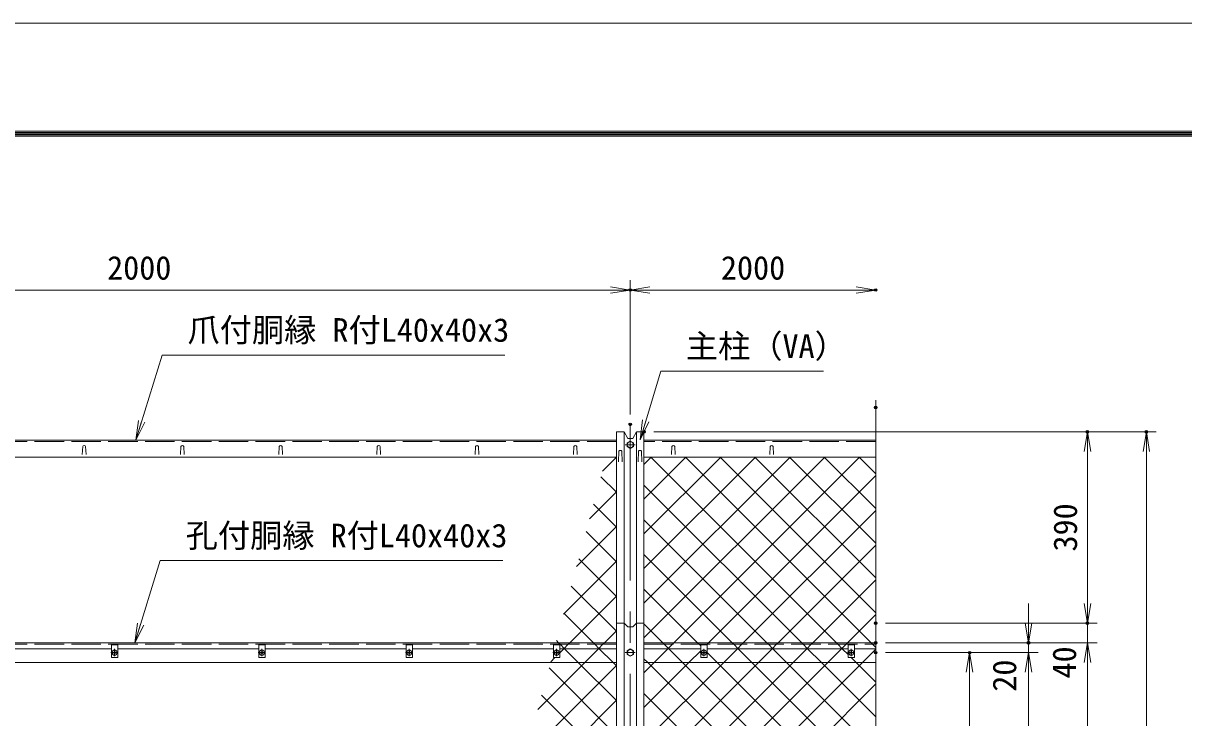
# Model space of a CAD drawing. Units: millimetres, scale not verified. Extents: x -4200 to 4200, y -2970 to 2970.
# Drawn here: x -2756 to -393, y 1555 to 2970 of the extents above; entities that cross this region are included whole.
import ezdxf
from ezdxf.enums import TextEntityAlignment as Align

# ---------------------------------------------------------------- set-up
doc = ezdxf.new("R2010")
doc.units = ezdxf.units.MM
doc.header["$LTSCALE"] = 10
doc.header["$PDMODE"] = 32
doc.header["$PDSIZE"] = 5
doc.linetypes.add('DASHED', pattern=[7.5, 6, -1.5])
doc.linetypes.add('USER1', pattern=[50.8, 31.75, -6.35, 6.35, -6.35])
for name, color, linetype, lineweight in [('0-0_D-STR1', 1, 'Continuous', 18), ('0-1_D-BMK', 2, 'USER1', 13), ('0-2_D-STR-DIM', 7, 'Continuous', 13), ('0-3_D-STR3', 3, 'Continuous', 13), ('0-7_0', 7, 'Continuous', 18), ('0-A_D-STR2', 7, 'Continuous', 13), ('0-B_D-STR-TXT', 7, 'Continuous', 13), ('0-C_D-TTL', 7, 'Continuous', 18)]:
    doc.layers.add(name, color=color, linetype=linetype, lineweight=lineweight)
doc.layers.add('0-8_Defpoints', color=7, linetype='Continuous')
doc.styles.add('ＭＳ ゴシック', font='')
doc.styles.get('ＭＳ ゴシック').set_extended_font_data('MS Gothic')

# ---------------------------------------------------------------- blocks, each defined once
blk = doc.blocks.new('_Open')
at = {"layer": '0-7_0'}
blk.add_line((-10, 1.667), (0, 0), dxfattribs=at)
blk.add_lwpolyline([(-10, -1.667), (0, 0), (-10, 0)], dxfattribs=at)

msp = doc.modelspace()

# ---------------------------------------------------------------- linework, layer by layer
at = {"layer": '0-0_D-STR1'}
for p, q in [((-1547.9, -411.84), (-1547.9, 2137.87)), ((-1532.4, -411.84), (-1532.4, 2137.87)), ((-1507.4, -411.84), (-1507.4, 2137.87)), ((-1491.9, -411.84), (-1491.9, 2137.87)), ((-1547.9, 2120.99), (-3494.9, 2120.99)), ((-2634.9, 2107.86), (-2635.65, 2091.72)), ((-2628.9, 2107.86), (-2628.15, 2091.72)), ((-2434.9, 2107.86), (-2435.65, 2091.72)), ((-2428.9, 2107.86), (-2428.15, 2091.72)), ((-2234.9, 2107.86), (-2235.65, 2091.72)), ((-2228.9, 2107.86), (-2228.15, 2091.72)), ((-2034.9, 2107.86), (-2035.65, 2091.72)), ((-2028.9, 2107.86), (-2028.15, 2091.72)), ((-1834.9, 2107.86), (-1835.65, 2091.72)), ((-1828.9, 2107.86), (-1828.15, 2091.72)), ((-1634.9, 2107.86), (-1635.65, 2091.72)), ((-1628.9, 2107.86), (-1628.15, 2091.72)), ((-1019.9, 2120.99), (-1491.9, 2120.99)), ((-1434.9, 2107.86), (-1435.65, 2091.72)), ((-1428.9, 2107.86), (-1428.15, 2091.72)), ((-1234.9, 2107.86), (-1235.65, 2091.72)), ((-1228.9, 2107.86), (-1228.15, 2091.72)), ((-1547.9, 2086.34), (-3494.9, 2086.34)), ((-1542.9, 2098.15), (-1543.65, 2076.65)), ((-1536.9, 2098.15), (-1536.15, 2076.65)), ((-1502.9, 2098.15), (-1503.65, 2076.65)), ((-1496.9, 2098.15), (-1496.15, 2076.65)), ((-1019.9, 2086.34), (-1491.9, 2086.34)), ((-1547.9, 1708.16), (-3494.9, 1708.16)), ((-1491.9, 1708.16), (-1019.9, 1708.16)), ((-3494.9, 1668.16), (-1547.9, 1668.16)), ((-1019.9, 1668.16), (-1491.9, 1668.16))]:
    msp.add_line(p, q, dxfattribs=at)
at = {"layer": '0-0_D-STR1', "linetype": 'DASHED'}
for p, q in [((-1547.9, 2118.39), (-3494.9, 2118.39)), ((-1019.9, 2118.39), (-1491.9, 2118.39)), ((-1547.9, 1705.16), (-3494.9, 1705.16)), ((-1491.9, 1705.16), (-1019.9, 1705.16))]:
    msp.add_line(p, q, dxfattribs=at)
at = {"layer": '0-0_D-STR1'}
for points in [[(-1547.9, 2137.87), (-1532.4, 2137.87), (-1524.9, 2124.37), (-1514.9, 2124.37), (-1507.4, 2137.87), (-1491.9, 2137.87)], [(-1547.9, 1748.16), (-1532.4, 1748.16), (-1524.9, 1740.93), (-1514.9, 1740.93), (-1507.4, 1748.16), (-1491.9, 1748.16)]]:
    msp.add_lwpolyline(points, dxfattribs=at)
for centre in [(-2631.9, 2106.61), (-2431.9, 2106.61), (-2231.9, 2106.61), (-2031.9, 2106.61), (-1831.9, 2106.61), (-1631.9, 2106.61), (-1431.9, 2106.61), (-1231.9, 2106.61), (-1539.9, 2096.9), (-1499.9, 2096.9)]:
    msp.add_arc(centre, 3.25, 22.61986, 157.38014, dxfattribs=at)
at = {"layer": '0-1_D-BMK'}
for p, q in [((-1519.9, 2152.87), (-1519.9, -426.84)), ((-1509.9, 2111.38), (-1529.9, 2111.38)), ((-2577.34, 1688.16), (-2562.46, 1688.16)), ((-2569.9, 1695.6), (-2569.9, 1680.72)), ((-2277.34, 1688.16), (-2262.46, 1688.16)), ((-2269.9, 1695.6), (-2269.9, 1680.72)), ((-1977.34, 1688.16), (-1962.46, 1688.16)), ((-1969.9, 1695.6), (-1969.9, 1680.72)), ((-1677.34, 1688.16), (-1662.46, 1688.16)), ((-1669.9, 1695.6), (-1669.9, 1680.72)), ((-1509.9, 1688.16), (-1529.9, 1688.16)), ((-1377.34, 1688.16), (-1362.46, 1688.16)), ((-1369.9, 1695.6), (-1369.9, 1680.72)), ((-1077.34, 1688.16), (-1062.46, 1688.16)), ((-1069.9, 1695.6), (-1069.9, 1680.72))]:
    msp.add_line(p, q, dxfattribs=at)
at = {"layer": '0-2_D-STR-DIM'}
for p, q in [((-1519.9, 2172.87), (-1519.9, 2446.66)), ((-1519.9, 2172.87), (-1519.9, 2446.66)), ((-3519.9, 2426.66), (-1519.9, 2426.66)), ((-1519.9, 2426.66), (-1019.9, 2426.66)), ((-1019.9, 2202.61), (-1019.9, 878.81)), ((-1471.9, 2137.87), (-448.85, 2137.87)), ((-1471.9, 2137.87), (-568.85, 2137.87)), ((-588.85, 1748.16), (-588.85, 2137.87)), ((-468.85, -111.84), (-468.85, 2137.87)), ((-588.85, 1788.16), (-588.85, 1828.16)), ((-708.85, 1748.16), (-708.85, 1788.16)), ((-999.9, 1748.16), (-568.85, 1748.16)), ((-999.9, 1748.16), (-568.85, 1748.16)), ((-588.85, 1708.16), (-588.85, 1748.16)), ((-999.9, 1708.16), (-568.85, 1708.16)), ((-999.9, 1708.16), (-568.85, 1708.16)), ((-999.9, 1708.16), (-688.85, 1708.16)), ((-708.85, 1688.16), (-708.85, 1708.16)), ((-588.85, 1708.16), (-588.85, -111.84)), ((-999.9, 1688.16), (-808.85, 1688.16)), ((-999.9, 1688.16), (-688.85, 1688.16)), ((-999.9, 1688.16), (-688.85, 1688.16)), ((-828.85, 1098.16), (-828.85, 1688.16)), ((-708.85, 1688.16), (-708.85, -81.84)), ((-588.85, 1668.16), (-588.85, 1628.16)), ((-708.85, 1648.16), (-708.85, 1608.16))]:
    msp.add_line(p, q, dxfattribs=at)
at = {"layer": '0-3_D-STR3'}
for p, q in [((-1519.9, 2118.89), (-1526.4, 2115.13)), ((-1526.4, 2115.13), (-1526.4, 2107.63)), ((-1526.4, 2107.63), (-1519.9, 2103.88)), ((-1513.4, 2115.13), (-1519.9, 2118.89)), ((-1519.9, 2103.88), (-1513.4, 2107.63)), ((-1513.4, 2107.63), (-1513.4, 2115.13)), ((-2576.4, 1696.16), (-2863.4, 1696.16)), ((-2571.73, 1688.55), (-2573.25, 1688.53)), ((-2573.25, 1688.53), (-2573.25, 1687.8)), ((-2573.25, 1688.53), (-2573.25, 1687.8)), ((-2571.73, 1687.77), (-2573.25, 1687.8)), ((-2570.8, 1689.03), (-2571.73, 1688.55)), ((-2570.8, 1687.3), (-2571.73, 1687.77)), ((-2570.78, 1689.04), (-2570.29, 1689.97)), ((-2570.78, 1687.28), (-2570.29, 1686.36)), ((-2570.26, 1691.51), (-2570.29, 1689.97)), ((-2570.29, 1691.51), (-2569.53, 1691.51)), ((-2570.26, 1684.81), (-2570.29, 1686.36)), ((-2570.26, 1684.81), (-2569.53, 1684.81)), ((-2569.53, 1691.51), (-2569.5, 1689.97)), ((-2569.53, 1684.81), (-2569.5, 1686.36)), ((-2569.01, 1689.04), (-2569.5, 1689.97)), ((-2569.01, 1687.28), (-2569.5, 1686.36)), ((-2569, 1689.03), (-2568.07, 1688.55)), ((-2569, 1687.3), (-2568.07, 1687.77)), ((-2568.07, 1687.77), (-2566.55, 1687.8)), ((-2276.4, 1696.16), (-2563.4, 1696.16)), ((-2271.73, 1688.55), (-2273.25, 1688.53)), ((-2273.25, 1688.53), (-2273.25, 1687.8)), ((-2273.25, 1688.53), (-2273.25, 1687.8)), ((-2271.73, 1687.77), (-2273.25, 1687.8)), ((-2270.8, 1689.03), (-2271.73, 1688.55)), ((-2270.8, 1687.3), (-2271.73, 1687.77)), ((-2270.78, 1689.04), (-2270.29, 1689.97)), ((-2270.78, 1687.28), (-2270.29, 1686.36)), ((-2270.26, 1691.51), (-2270.29, 1689.97)), ((-2270.29, 1691.51), (-2269.53, 1691.51)), ((-2270.26, 1684.81), (-2270.29, 1686.36)), ((-2270.26, 1684.81), (-2269.53, 1684.81)), ((-2269.53, 1691.51), (-2269.5, 1689.97)), ((-2269.53, 1684.81), (-2269.5, 1686.36)), ((-2269.01, 1689.04), (-2269.5, 1689.97)), ((-2269.01, 1687.28), (-2269.5, 1686.36)), ((-2269, 1689.03), (-2268.07, 1688.55)), ((-2269, 1687.3), (-2268.07, 1687.77)), ((-2268.07, 1687.77), (-2266.55, 1687.8)), ((-1976.4, 1696.16), (-2263.4, 1696.16)), ((-1971.73, 1688.55), (-1973.25, 1688.53)), ((-1973.25, 1688.53), (-1973.25, 1687.8)), ((-1973.25, 1688.53), (-1973.25, 1687.8)), ((-1971.73, 1687.77), (-1973.25, 1687.8)), ((-1970.8, 1689.03), (-1971.73, 1688.55)), ((-1970.8, 1687.3), (-1971.73, 1687.77)), ((-1970.78, 1689.04), (-1970.29, 1689.97)), ((-1970.78, 1687.28), (-1970.29, 1686.36)), ((-1970.26, 1691.51), (-1970.29, 1689.97)), ((-1970.29, 1691.51), (-1969.53, 1691.51)), ((-1970.26, 1684.81), (-1970.29, 1686.36)), ((-1970.26, 1684.81), (-1969.53, 1684.81)), ((-1969.53, 1691.51), (-1969.5, 1689.97)), ((-1969.53, 1684.81), (-1969.5, 1686.36)), ((-1969.01, 1689.04), (-1969.5, 1689.97)), ((-1969.01, 1687.28), (-1969.5, 1686.36)), ((-1969, 1689.03), (-1968.07, 1688.55)), ((-1969, 1687.3), (-1968.07, 1687.77)), ((-1968.07, 1687.77), (-1966.55, 1687.8)), ((-1676.4, 1696.16), (-1963.4, 1696.16)), ((-1671.73, 1688.55), (-1673.25, 1688.53)), ((-1673.25, 1688.53), (-1673.25, 1687.8)), ((-1673.25, 1688.53), (-1673.25, 1687.8)), ((-1671.73, 1687.77), (-1673.25, 1687.8)), ((-1670.8, 1689.03), (-1671.73, 1688.55)), ((-1670.8, 1687.3), (-1671.73, 1687.77)), ((-1670.78, 1689.04), (-1670.29, 1689.97)), ((-1670.78, 1687.28), (-1670.29, 1686.36)), ((-1670.26, 1691.51), (-1670.29, 1689.97)), ((-1670.29, 1691.51), (-1669.53, 1691.51)), ((-1670.26, 1684.81), (-1670.29, 1686.36)), ((-1670.26, 1684.81), (-1669.53, 1684.81)), ((-1669.53, 1691.51), (-1669.5, 1689.97)), ((-1669.53, 1684.81), (-1669.5, 1686.36)), ((-1669.01, 1689.04), (-1669.5, 1689.97)), ((-1669.01, 1687.28), (-1669.5, 1686.36)), ((-1669, 1689.03), (-1668.07, 1688.55)), ((-1669, 1687.3), (-1668.07, 1687.77)), ((-1668.07, 1687.77), (-1666.55, 1687.8)), ((-1547.9, 1696.16), (-1663.4, 1696.16)), ((-1519.9, 1695.67), (-1526.4, 1691.91)), ((-1526.4, 1691.91), (-1526.4, 1684.41)), ((-1526.4, 1684.41), (-1519.9, 1680.66)), ((-1513.4, 1691.91), (-1519.9, 1695.67)), ((-1519.9, 1680.66), (-1513.4, 1684.41)), ((-1513.4, 1684.41), (-1513.4, 1691.91)), ((-1376.4, 1696.16), (-1491.9, 1696.16)), ((-1371.73, 1688.55), (-1373.25, 1688.53)), ((-1373.25, 1688.53), (-1373.25, 1687.8)), ((-1373.25, 1688.53), (-1373.25, 1687.8)), ((-1371.73, 1687.77), (-1373.25, 1687.8)), ((-1370.8, 1689.03), (-1371.73, 1688.55)), ((-1370.8, 1687.3), (-1371.73, 1687.77)), ((-1370.78, 1689.04), (-1370.29, 1689.97)), ((-1370.78, 1687.28), (-1370.29, 1686.36)), ((-1370.26, 1691.51), (-1370.29, 1689.97)), ((-1370.29, 1691.51), (-1369.53, 1691.51)), ((-1370.26, 1684.81), (-1370.29, 1686.36)), ((-1370.26, 1684.81), (-1369.53, 1684.81)), ((-1369.53, 1691.51), (-1369.5, 1689.97)), ((-1369.53, 1684.81), (-1369.5, 1686.36)), ((-1369.01, 1689.04), (-1369.5, 1689.97)), ((-1369.01, 1687.28), (-1369.5, 1686.36)), ((-1369, 1689.03), (-1368.07, 1688.55)), ((-1369, 1687.3), (-1368.07, 1687.77)), ((-1368.07, 1687.77), (-1366.55, 1687.8)), ((-1076.4, 1696.16), (-1363.4, 1696.16)), ((-1071.73, 1688.55), (-1073.25, 1688.53)), ((-1073.25, 1688.53), (-1073.25, 1687.8)), ((-1073.25, 1688.53), (-1073.25, 1687.8)), ((-1071.73, 1687.77), (-1073.25, 1687.8)), ((-1070.8, 1689.03), (-1071.73, 1688.55)), ((-1070.8, 1687.3), (-1071.73, 1687.77)), ((-1070.78, 1689.04), (-1070.29, 1689.97)), ((-1070.78, 1687.28), (-1070.29, 1686.36)), ((-1070.26, 1691.51), (-1070.29, 1689.97)), ((-1070.29, 1691.51), (-1069.53, 1691.51)), ((-1070.26, 1684.81), (-1070.29, 1686.36)), ((-1070.26, 1684.81), (-1069.53, 1684.81)), ((-1069.53, 1691.51), (-1069.5, 1689.97)), ((-1069.53, 1684.81), (-1069.5, 1686.36)), ((-1069.01, 1689.04), (-1069.5, 1689.97)), ((-1069.01, 1687.28), (-1069.5, 1686.36)), ((-1069, 1689.03), (-1068.07, 1688.55)), ((-1069, 1687.3), (-1068.07, 1687.77)), ((-1068.07, 1687.77), (-1066.55, 1687.8)), ((-1019.9, 1696.16), (-1063.4, 1696.16))]:
    msp.add_line(p, q, dxfattribs=at)
for points in [[(-2576.4, 1704.16), (-2563.4, 1704.16), (-2563.4, 1678.16), (-2576.4, 1678.16)], [(-2276.4, 1704.16), (-2263.4, 1704.16), (-2263.4, 1678.16), (-2276.4, 1678.16)], [(-1976.4, 1704.16), (-1963.4, 1704.16), (-1963.4, 1678.16), (-1976.4, 1678.16)], [(-1676.4, 1704.16), (-1663.4, 1704.16), (-1663.4, 1678.16), (-1676.4, 1678.16)], [(-1376.4, 1704.16), (-1363.4, 1704.16), (-1363.4, 1678.16), (-1376.4, 1678.16)], [(-1076.4, 1704.16), (-1063.4, 1704.16), (-1063.4, 1678.16), (-1076.4, 1678.16)]]:
    msp.add_lwpolyline(points, close=True, dxfattribs=at)
for points in [[(-2568.07, 1688.55), (-2566.55, 1688.53), (-2566.55, 1687.8)], [(-2268.07, 1688.55), (-2266.55, 1688.53), (-2266.55, 1687.8)], [(-1968.07, 1688.55), (-1966.55, 1688.53), (-1966.55, 1687.8)], [(-1668.07, 1688.55), (-1666.55, 1688.53), (-1666.55, 1687.8)], [(-1368.07, 1688.55), (-1366.55, 1688.53), (-1366.55, 1687.8)], [(-1068.07, 1688.55), (-1066.55, 1688.53), (-1066.55, 1687.8)]]:
    msp.add_lwpolyline(points, dxfattribs=at)
for centre, radius in [((-1519.9, 2111.38), 6.25), ((-2569.9, 1688.16), 5.25), ((-2269.9, 1688.16), 5.25), ((-1969.9, 1688.16), 5.25), ((-1669.9, 1688.16), 5.25), ((-1519.9, 1688.16), 6.25), ((-1369.9, 1688.16), 5.25), ((-1069.9, 1688.16), 5.25)]:
    msp.add_circle(centre, radius, dxfattribs=at)
at = {"layer": '0-8_Defpoints'}
for p in [(-1519.9, 2426.66), (-1019.9, 2426.66), (-1019.9, 2187.33), (-1519.9, 2152.87), (-1491.9, 2137.87), (-588.85, 2137.87), (-468.85, 2137.87), (-1019.9, 1748.16), (-588.85, 1748.16), (-1019.9, 1708.16), (-708.85, 1708.16), (-1019.9, 1688.16), (-828.85, 1688.16)]:
    msp.add_point(p, dxfattribs=at)
at = {"layer": '0-A_D-STR2'}
for p, q in [((-1576.48, 2057.68), (-1547.9, 2086.27)), ((-1547.9, 2085.36), (-1548.88, 2086.34)), ((-1491.9, 2071.55), (-1477.11, 2086.34)), ((-1491.9, 2000.84), (-1406.4, 2086.34)), ((-1491.9, 1930.13), (-1335.69, 2086.34)), ((-1491.9, 1859.42), (-1264.98, 2086.34)), ((-1491.9, 1788.71), (-1194.27, 2086.34)), ((-1491.9, 1718), (-1123.56, 2086.34)), ((-1019.9, 1769.49), (-1336.75, 2086.34)), ((-1019.9, 1840.2), (-1266.04, 2086.34)), ((-1019.9, 1910.91), (-1195.33, 2086.34)), ((-1019.9, 1981.63), (-1124.62, 2086.34)), ((-1019.9, 2052.34), (-1053.91, 2086.34)), ((-1547.9, 2014.65), (-1579.57, 2046.32)), ((-1602.83, 1960.63), (-1547.9, 2015.55)), ((-1170.7, 1708.16), (-1491.9, 2029.36)), ((-1547.9, 1943.94), (-1594.66, 1990.7)), ((-1289.61, 1708.16), (-1019.9, 1977.87)), ((-1629.17, 1863.57), (-1547.9, 1944.84)), ((-1241.41, 1708.16), (-1491.9, 1958.65)), ((-1547.9, 1873.23), (-1609.76, 1935.09)), ((-1218.9, 1708.16), (-1019.9, 1907.16)), ((-1655.51, 1766.52), (-1547.9, 1874.13)), ((-1547.9, 1802.52), (-1624.85, 1879.47)), ((-1312.12, 1708.16), (-1491.9, 1887.94)), ((-1547.9, 1731.81), (-1639.95, 1823.86)), ((-1148.18, 1708.16), (-1019.9, 1836.45)), ((-1594.96, 1708.16), (-1655.04, 1768.24)), ((-1077.47, 1708.16), (-1019.9, 1765.74)), ((-1665.67, 1708.16), (-1670.14, 1712.63)), ((-1662.67, 1705.16), (-1665.67, 1708.16)), ((-1653.67, 1696.16), (-1662.67, 1705.16)), ((-1591.96, 1705.16), (-1594.96, 1708.16)), ((-1582.96, 1696.16), (-1591.96, 1705.16)), ((-1309.12, 1705.16), (-1312.12, 1708.16)), ((-1300.12, 1696.16), (-1309.12, 1705.16)), ((-1301.61, 1696.16), (-1292.61, 1705.16)), ((-1292.61, 1705.16), (-1289.61, 1708.16)), ((-1238.41, 1705.16), (-1241.41, 1708.16)), ((-1229.41, 1696.16), (-1238.41, 1705.16)), ((-1230.9, 1696.16), (-1221.9, 1705.16)), ((-1221.9, 1705.16), (-1218.9, 1708.16)), ((-1167.7, 1705.16), (-1170.7, 1708.16)), ((-1158.7, 1696.16), (-1167.7, 1705.16)), ((-1160.18, 1696.16), (-1151.18, 1705.16)), ((-1151.18, 1705.16), (-1148.18, 1708.16)), ((-1089.47, 1696.16), (-1080.47, 1705.16)), ((-1080.47, 1705.16), (-1077.47, 1708.16)), ((-1681.85, 1669.47), (-1673.16, 1678.16)), ((-1625.67, 1668.16), (-1653.67, 1696.16)), ((-1554.96, 1668.16), (-1582.96, 1696.16)), ((-1329.61, 1668.16), (-1301.61, 1696.16)), ((-1272.12, 1668.16), (-1300.12, 1696.16)), ((-1258.9, 1668.16), (-1230.9, 1696.16)), ((-1201.41, 1668.16), (-1229.41, 1696.16)), ((-1188.18, 1668.16), (-1160.18, 1696.16)), ((-1130.7, 1668.16), (-1158.7, 1696.16)), ((-1117.47, 1668.16), (-1089.47, 1696.16)), ((-1734.53, 1475.37), (-1547.9, 1662)), ((-1547.9, 1519.68), (-1685.23, 1657.01)), ((-1547.9, 1590.39), (-1625.67, 1668.16)), ((-1547.9, 1661.1), (-1554.96, 1668.16)), ((-1491.9, 1505.87), (-1329.61, 1668.16)), ((-1491.9, 1435.16), (-1258.9, 1668.16)), ((-1491.9, 1364.45), (-1188.18, 1668.16)), ((-1491.9, 1293.74), (-1117.47, 1668.16)), ((-1019.9, 1415.94), (-1272.12, 1668.16)), ((-1019.9, 1486.65), (-1201.41, 1668.16)), ((-1019.9, 1557.36), (-1130.7, 1668.16)), ((-1491.9, 1152.32), (-1019.9, 1624.32)), ((-1760.88, 1378.31), (-1547.9, 1591.29)), ((-1547.9, 1448.97), (-1700.33, 1601.39)), ((-1019.9, 1133.1), (-1491.9, 1605.1))]:
    msp.add_line(p, q, dxfattribs=at)
for points in [[(-1491.9, 1647.29), (-1471.03, 1668.16), (-1443.03, 1696.16), (-1434.03, 1705.16), (-1431.03, 1708.16), (-1052.84, 2086.34)], [(-1076.4, 1684.57), (-1087.99, 1696.16), (-1096.99, 1705.16), (-1099.99, 1708.16), (-1478.17, 2086.34)], [(-1019.9, 1698.78), (-1026.28, 1705.16), (-1029.28, 1708.16), (-1407.46, 2086.34)], [(-1364.32, 1704.16), (-1363.32, 1705.16), (-1360.32, 1708.16), (-1019.9, 2048.58)], [(-1663.4, 1687.92), (-1655.16, 1696.16), (-1646.16, 1705.16), (-1643.16, 1708.16), (-1547.9, 1803.42)], [(-1376.4, 1701.73), (-1379.83, 1705.16), (-1382.83, 1708.16), (-1491.9, 1817.23)], [(-1708.19, 1572.42), (-1612.45, 1668.16), (-1584.45, 1696.16), (-1575.45, 1705.16), (-1572.45, 1708.16), (-1547.9, 1732.71)], [(-1019.9, 1274.52), (-1413.54, 1668.16), (-1441.54, 1696.16), (-1450.54, 1705.16), (-1453.54, 1708.16), (-1491.9, 1746.52)], [(-1491.9, 1223.03), (-1046.76, 1668.16), (-1019.9, 1695.03)], [(-1491.9, 1576.58), (-1400.32, 1668.16), (-1376.4, 1692.08)], [(-1019.9, 1345.23), (-1342.83, 1668.16), (-1363.4, 1688.73)], [(-1019.9, 1628.07), (-1059.99, 1668.16), (-1069.99, 1678.16)], [(-1019.9, 1203.81), (-1484.25, 1668.16), (-1491.9, 1675.81)]]:
    msp.add_lwpolyline(points, dxfattribs=at)
at = {"layer": '0-B_D-STR-TXT'}
for points in [[(-1775.47, 2294.24), (-2473.35, 2294.24), (-2526.23, 2122.9)], [(-1126.18, 2261.41), (-1457.56, 2261.41), (-1499.26, 2123.74)], [(-1779.24, 1875.68), (-2477.12, 1875.68), (-2528.23, 1710.07)]]:
    msp.add_lwpolyline(points, dxfattribs=at)
at = {"layer": '0-C_D-TTL', "color": 2}
msp.add_lwpolyline([(-4200, 2970), (4200, 2970), (4200, -2970), (-4200, -2970)], close=True, dxfattribs=at)
at = {"layer": '0-C_D-TTL'}
for points in [[(-3930, 2750), (3930, 2750), (3930, -2750), (-3930, -2750)], [(-3927.5, 2747.5), (3927.5, 2747.5), (3927.5, -2747.5), (-3927.5, -2747.5)], [(-3925, 2745), (3925, 2745), (3925, -2745), (-3925, -2745)], [(-3922.5, 2742.5), (3922.5, 2742.5), (3922.5, -2742.5), (-3922.5, -2742.5)], [(-3920, 2740), (3920, 2740), (3920, -2740), (-3920, -2740)]]:
    msp.add_lwpolyline(points, close=True, dxfattribs=at)

# ---------------------------------------------------------------- block references
at = {"layer": '0-2_D-STR-DIM', "xscale": 4, "yscale": 4}
for p in [(-1519.9, 2426.66), (-1019.9, 2426.66)]:
    msp.add_blockref('_Open', p, dxfattribs=at)
for p, rotation in [((-1519.9, 2426.66), 180), ((-588.85, 2137.87), 90), ((-468.85, 2137.87), 90), ((-588.85, 1748.16), 270), ((-588.85, 1748.16), 270), ((-708.85, 1708.16), 270), ((-588.85, 1708.16), 90), ((-588.85, 1708.16), 90), ((-828.85, 1688.16), 90), ((-708.85, 1688.16), 90), ((-708.85, 1688.16), 90)]:
    msp.add_blockref('_Open', p, dxfattribs=dict(at, rotation=rotation))
at = {"layer": '0-B_D-STR-TXT', "xscale": 4, "yscale": 4}
for p, rotation in [((-2526.82, 2120.99), 252.84683), ((-1499.84, 2121.83), 253.14944), ((-2528.82, 1708.16), 252.84683)]:
    msp.add_blockref('_Open', p, dxfattribs=dict(at, rotation=rotation))

# ---------------------------------------------------------------- texts
at = {"layer": '0-2_D-STR-DIM', "style": 'ＭＳ ゴシック'}
for p in [(-2585.17, 2433.4), (-1335.17, 2433.4)]:
    msp.add_text('2000', height=48.09, dxfattribs=at).set_placement(p, align=Align.BOTTOM_LEFT)
for s, p in [('390', (-595.6, 1894.13)), ('40', (-597.52, 1635.51)), ('20', (-719.44, 1608.65))]:
    msp.add_text(s, height=48.09, rotation=90, dxfattribs=at).set_placement(p, align=Align.BOTTOM_LEFT)
at = {"layer": '0-B_D-STR-TXT', "style": 'ＭＳ ゴシック'}
for s, p in [('爪付胴縁 R付L40x40x3', (-2421.41, 2306.82)), ('主柱（VA）', (-1406.64, 2273.99)), ('孔付胴縁 R付L40x40x3', (-2425.18, 1888.27))]:
    msp.add_text(s, height=48.09, dxfattribs=at).set_placement(p, align=Align.BOTTOM_LEFT)

doc.saveas('drawing.dxf')
